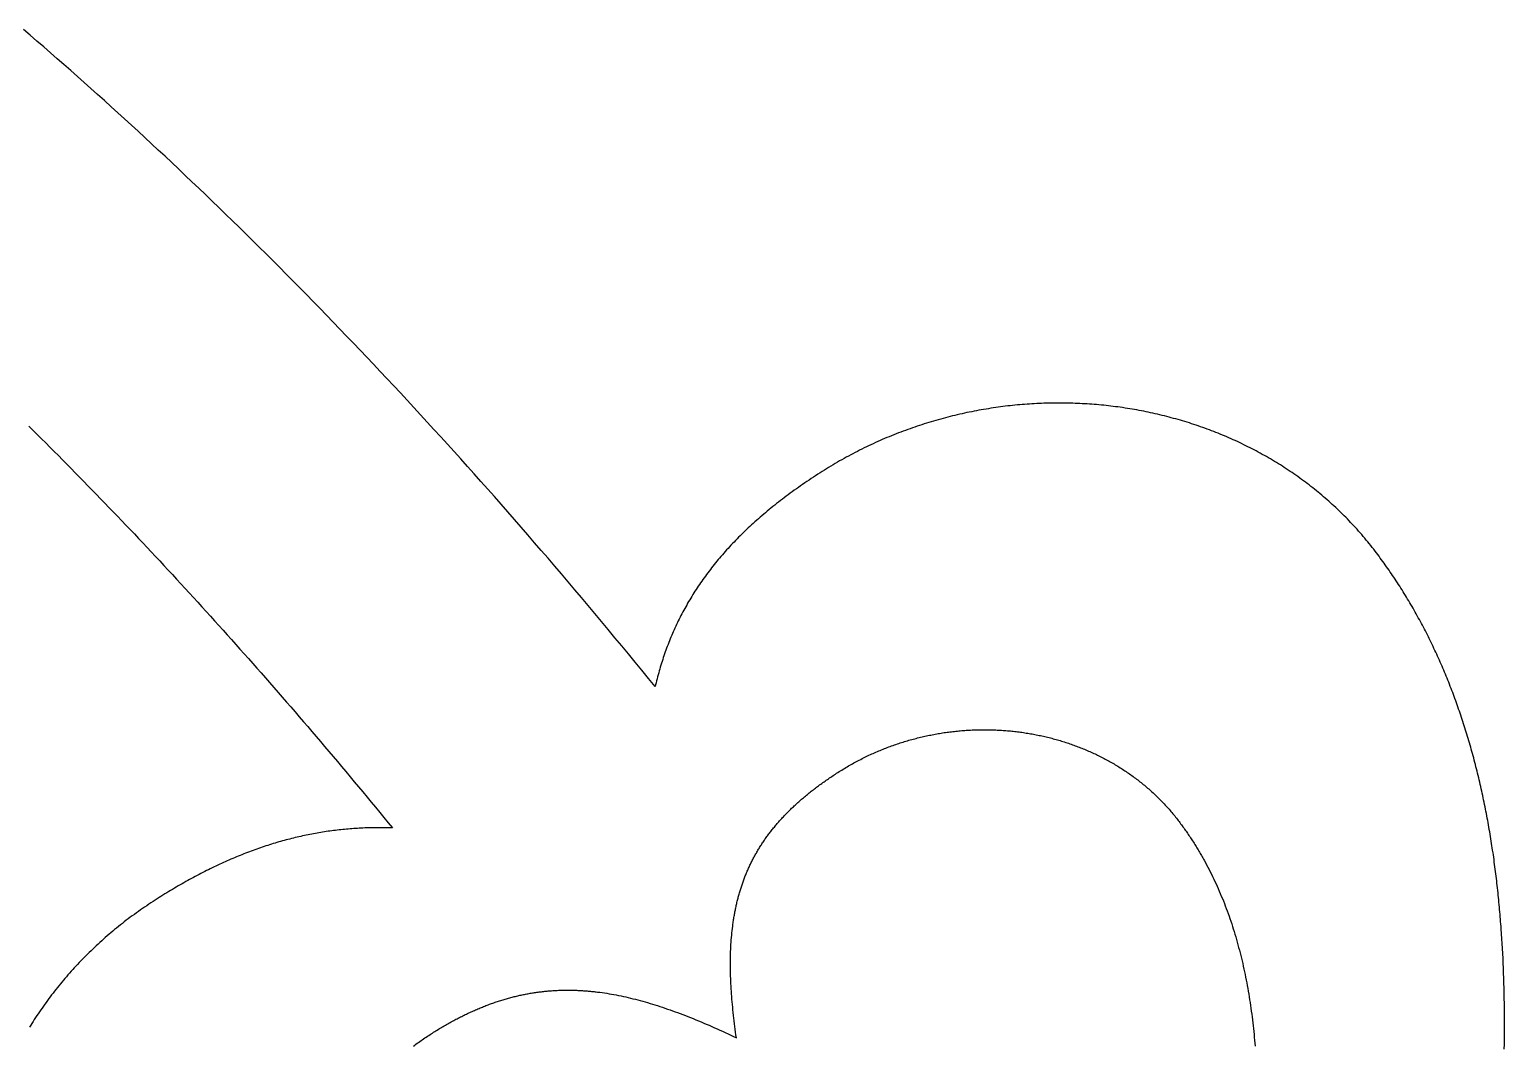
# Model space of a CAD drawing. Extents: x 1245 to 1830, y 1052 to 1456.
# Drawn here: x 1722.52 to 1753.31, y 1069.38 to 1090.6 of the extents above; entities that cross this region are included whole.
import ezdxf

# ---------------------------------------------------------------- set-up
doc = ezdxf.new("R2010")
doc.units = 0
doc.layers.add('color#3f3f3fff', color=1, linetype='CONTINUOUS')

msp = doc.modelspace()

# ---------------------------------------------------------------- linework, layer by layer
at = {"layer": 'color#3f3f3fff'}
for points in [[(1753.307, 1069.299), (1753.309, 1069.406), (1753.31, 1069.513), (1753.311, 1069.62), (1753.312, 1069.727), (1753.312, 1069.834), (1753.312, 1069.94), (1753.311, 1070.046), (1753.31, 1070.152), (1753.309, 1070.258), (1753.308, 1070.363), (1753.306, 1070.468), (1753.303, 1070.573), (1753.3, 1070.678), (1753.297, 1070.782), (1753.294, 1070.887), (1753.29, 1070.99), (1753.285, 1071.094), (1753.281, 1071.198), (1753.275, 1071.301), (1753.27, 1071.404), (1753.264, 1071.506), (1753.258, 1071.609), (1753.251, 1071.711), (1753.244, 1071.813), (1753.24, 1071.863), (1753.236, 1071.914), (1753.232, 1071.965), (1753.228, 1072.016), (1753.224, 1072.066), (1753.22, 1072.117), (1753.215, 1072.167), (1753.211, 1072.217), (1753.206, 1072.268), (1753.202, 1072.318), (1753.197, 1072.368), (1753.192, 1072.418), (1753.187, 1072.468), (1753.182, 1072.518), (1753.177, 1072.568), (1753.172, 1072.618), (1753.166, 1072.668), (1753.161, 1072.717), (1753.155, 1072.767), (1753.149, 1072.816), (1753.143, 1072.866), (1753.137, 1072.915), (1753.131, 1072.965), (1753.125, 1073.014), (1753.119, 1073.063), (1753.112, 1073.112), (1753.106, 1073.161), (1753.099, 1073.21), (1753.093, 1073.259), (1753.086, 1073.308), (1753.079, 1073.357), (1753.072, 1073.405), (1753.064, 1073.454), (1753.057, 1073.503), (1753.05, 1073.551), (1753.042, 1073.599), (1753.035, 1073.648), (1753.027, 1073.696), (1753.019, 1073.744), (1753.011, 1073.792), (1753.003, 1073.84), (1752.995, 1073.888), (1752.986, 1073.936), (1752.978, 1073.984), (1752.969, 1074.032), (1752.961, 1074.079), (1752.952, 1074.127), (1752.943, 1074.174), (1752.934, 1074.222), (1752.925, 1074.269), (1752.915, 1074.316), (1752.906, 1074.363), (1752.896, 1074.411), (1752.887, 1074.458), (1752.877, 1074.505), (1752.867, 1074.551), (1752.857, 1074.598), (1752.847, 1074.645), (1752.837, 1074.692), (1752.826, 1074.738), (1752.816, 1074.785), (1752.805, 1074.831), (1752.795, 1074.877), (1752.784, 1074.924), (1752.773, 1074.97), (1752.762, 1075.016), (1752.751, 1075.062), (1752.739, 1075.108), (1752.728, 1075.154), (1752.716, 1075.2), (1752.704, 1075.245), (1752.693, 1075.291), (1752.681, 1075.337), (1752.669, 1075.382), (1752.656, 1075.427), (1752.644, 1075.473), (1752.632, 1075.518), (1752.619, 1075.563), (1752.606, 1075.608), (1752.593, 1075.653), (1752.58, 1075.698), (1752.567, 1075.743), (1752.554, 1075.787), (1752.541, 1075.832), (1752.527, 1075.877), (1752.514, 1075.921), (1752.5, 1075.966), (1752.486, 1076.01), (1752.472, 1076.054), (1752.458, 1076.098), (1752.444, 1076.142), (1752.429, 1076.186), (1752.415, 1076.23), (1752.4, 1076.274), (1752.385, 1076.318), (1752.37, 1076.361), (1752.355, 1076.405), (1752.34, 1076.448), (1752.325, 1076.492), (1752.309, 1076.535), (1752.294, 1076.578), (1752.278, 1076.621), (1752.262, 1076.664), (1752.246, 1076.707), (1752.23, 1076.75), (1752.214, 1076.793), (1752.197, 1076.836), (1752.181, 1076.878), (1752.164, 1076.921), (1752.147, 1076.963), (1752.13, 1077.005), (1752.113, 1077.048), (1752.096, 1077.09), (1752.078, 1077.132), (1752.061, 1077.174), (1752.043, 1077.216), (1752.026, 1077.258), (1752.008, 1077.299), (1751.99, 1077.341), (1751.971, 1077.382), (1751.953, 1077.424), (1751.935, 1077.465), (1751.916, 1077.506), (1751.897, 1077.548), (1751.878, 1077.589), (1751.859, 1077.63), (1751.84, 1077.671), (1751.821, 1077.711), (1751.801, 1077.752), (1751.782, 1077.793), (1751.762, 1077.833), (1751.742, 1077.874), (1751.722, 1077.914), (1751.702, 1077.954), (1751.681, 1077.994), (1751.661, 1078.035), (1751.64, 1078.074), (1751.619, 1078.114), (1751.599, 1078.154), (1751.577, 1078.194), (1751.556, 1078.233), (1751.535, 1078.273), (1751.513, 1078.312), (1751.492, 1078.352), (1751.47, 1078.391), (1751.448, 1078.43), (1751.426, 1078.469), (1751.404, 1078.508), (1751.381, 1078.547), (1751.359, 1078.586), (1751.336, 1078.624), (1751.313, 1078.663), (1751.29, 1078.701), (1751.267, 1078.74), (1751.244, 1078.778), (1751.22, 1078.816), (1751.197, 1078.854), (1751.173, 1078.892), (1751.149, 1078.93), (1751.125, 1078.968), (1751.101, 1079.005), (1751.076, 1079.043), (1751.052, 1079.08), (1751.027, 1079.118), (1751.002, 1079.155), (1750.977, 1079.192), (1750.952, 1079.229), (1750.927, 1079.266), (1750.902, 1079.303), (1750.876, 1079.34), (1750.85, 1079.377), (1750.824, 1079.413), (1750.798, 1079.45), (1750.772, 1079.486), (1750.746, 1079.522), (1750.719, 1079.558), (1750.692, 1079.594), (1750.666, 1079.63), (1750.639, 1079.666), (1750.611, 1079.702), (1750.581, 1079.741), (1750.551, 1079.78), (1750.52, 1079.819), (1750.489, 1079.858), (1750.458, 1079.896), (1750.427, 1079.934), (1750.395, 1079.972), (1750.363, 1080.01), (1750.331, 1080.047), (1750.299, 1080.084), (1750.266, 1080.121), (1750.234, 1080.158), (1750.201, 1080.194), (1750.167, 1080.23), (1750.134, 1080.266), (1750.1, 1080.302), (1750.066, 1080.337), (1750.032, 1080.373), (1749.998, 1080.408), (1749.964, 1080.442), (1749.929, 1080.477), (1749.894, 1080.511), (1749.859, 1080.545), (1749.824, 1080.579), (1749.788, 1080.612), (1749.752, 1080.645), (1749.716, 1080.678), (1749.68, 1080.711), (1749.644, 1080.743), (1749.607, 1080.776), (1749.571, 1080.808), (1749.534, 1080.839), (1749.496, 1080.871), (1749.459, 1080.902), (1749.422, 1080.933), (1749.384, 1080.964), (1749.346, 1080.994), (1749.308, 1081.025), (1749.27, 1081.055), (1749.231, 1081.084), (1749.193, 1081.114), (1749.154, 1081.143), (1749.115, 1081.172), (1749.076, 1081.201), (1749.036, 1081.229), (1748.997, 1081.258), (1748.957, 1081.286), (1748.917, 1081.314), (1748.877, 1081.341), (1748.837, 1081.368), (1748.796, 1081.395), (1748.756, 1081.422), (1748.715, 1081.449), (1748.674, 1081.475), (1748.633, 1081.501), (1748.592, 1081.527), (1748.55, 1081.552), (1748.509, 1081.577), (1748.467, 1081.602), (1748.425, 1081.627), (1748.383, 1081.651), (1748.341, 1081.676), (1748.299, 1081.7), (1748.256, 1081.723), (1748.214, 1081.747), (1748.171, 1081.77), (1748.128, 1081.793), (1748.085, 1081.816), (1748.042, 1081.838), (1747.999, 1081.86), (1747.955, 1081.882), (1747.911, 1081.904), (1747.868, 1081.925), (1747.824, 1081.947), (1747.78, 1081.968), (1747.736, 1081.988), (1747.691, 1082.009), (1747.647, 1082.029), (1747.602, 1082.049), (1747.558, 1082.068), (1747.513, 1082.088), (1747.468, 1082.107), (1747.423, 1082.126), (1747.378, 1082.144), (1747.332, 1082.163), (1747.287, 1082.181), (1747.241, 1082.199), (1747.196, 1082.216), (1747.15, 1082.233), (1747.104, 1082.251), (1747.058, 1082.267), (1747.012, 1082.284), (1746.966, 1082.3), (1746.919, 1082.316), (1746.873, 1082.332), (1746.826, 1082.347), (1746.78, 1082.363), (1746.733, 1082.378), (1746.686, 1082.392), (1746.639, 1082.407), (1746.592, 1082.421), (1746.545, 1082.435), (1746.498, 1082.449), (1746.451, 1082.462), (1746.403, 1082.475), (1746.356, 1082.488), (1746.308, 1082.501), (1746.26, 1082.513), (1746.213, 1082.525), (1746.165, 1082.537), (1746.117, 1082.549), (1746.069, 1082.56), (1746.021, 1082.571), (1745.973, 1082.582), (1745.924, 1082.592), (1745.876, 1082.602), (1745.828, 1082.612), (1745.779, 1082.622), (1745.731, 1082.632), (1745.682, 1082.641), (1745.633, 1082.65), (1745.584, 1082.658), (1745.536, 1082.667), (1745.487, 1082.675), (1745.438, 1082.683), (1745.389, 1082.69), (1745.34, 1082.698), (1745.291, 1082.705), (1745.241, 1082.712), (1745.192, 1082.718), (1745.143, 1082.724), (1745.093, 1082.73), (1745.044, 1082.736), (1744.995, 1082.742), (1744.945, 1082.747), (1744.896, 1082.752), (1744.846, 1082.756), (1744.796, 1082.761), (1744.747, 1082.765), (1744.697, 1082.769), (1744.647, 1082.772), (1744.597, 1082.776), (1744.547, 1082.779), (1744.497, 1082.781), (1744.448, 1082.784), (1744.398, 1082.786), (1744.348, 1082.788), (1744.298, 1082.79), (1744.248, 1082.791), (1744.197, 1082.792), (1744.147, 1082.793), (1744.097, 1082.794), (1744.047, 1082.794), (1743.997, 1082.794), (1743.947, 1082.794), (1743.896, 1082.794), (1743.846, 1082.793), (1743.796, 1082.792), (1743.746, 1082.791), (1743.695, 1082.789), (1743.645, 1082.787), (1743.595, 1082.785), (1743.545, 1082.783), (1743.494, 1082.78), (1743.444, 1082.777), (1743.394, 1082.774), (1743.343, 1082.77), (1743.293, 1082.767), (1743.243, 1082.763), (1743.192, 1082.758), (1743.142, 1082.754), (1743.091, 1082.749), (1743.041, 1082.744), (1742.991, 1082.738), (1742.941, 1082.733), (1742.89, 1082.727), (1742.84, 1082.72), (1742.79, 1082.714), (1742.739, 1082.707), (1742.689, 1082.7), (1742.639, 1082.693), (1742.589, 1082.685), (1742.538, 1082.677), (1742.488, 1082.669), (1742.438, 1082.661), (1742.388, 1082.652), (1742.338, 1082.643), (1742.288, 1082.634), (1742.238, 1082.624), (1742.188, 1082.614), (1742.138, 1082.604), (1742.088, 1082.594), (1742.038, 1082.583), (1741.988, 1082.572), (1741.938, 1082.561), (1741.888, 1082.549), (1741.838, 1082.537), (1741.789, 1082.525), (1741.739, 1082.513), (1741.689, 1082.5), (1741.64, 1082.487), (1741.59, 1082.474), (1741.541, 1082.461), (1741.491, 1082.447), (1741.442, 1082.433), (1741.392, 1082.418), (1741.343, 1082.404), (1741.294, 1082.389), (1741.245, 1082.374), (1741.195, 1082.358), (1741.146, 1082.342), (1741.097, 1082.326), (1741.048, 1082.31), (1740.999, 1082.293), (1740.951, 1082.277), (1740.902, 1082.259), (1740.853, 1082.242), (1740.804, 1082.224), (1740.756, 1082.206), (1740.707, 1082.188), (1740.659, 1082.169), (1740.611, 1082.15), (1740.562, 1082.131), (1740.514, 1082.112), (1740.466, 1082.092), (1740.418, 1082.072), (1740.37, 1082.052), (1740.322, 1082.031), (1740.274, 1082.01), (1740.227, 1081.989), (1740.179, 1081.968), (1740.132, 1081.946), (1740.084, 1081.924), (1740.037, 1081.901), (1739.99, 1081.879), (1739.942, 1081.856), (1739.895, 1081.833), (1739.848, 1081.809), (1739.802, 1081.785), (1739.755, 1081.761), (1739.708, 1081.737), (1739.662, 1081.712), (1739.615, 1081.687), (1739.569, 1081.662), (1739.523, 1081.637), (1739.476, 1081.611), (1739.43, 1081.585), (1739.385, 1081.558), (1739.339, 1081.532), (1739.293, 1081.505), (1739.248, 1081.478), (1739.202, 1081.45), (1739.157, 1081.422), (1739.112, 1081.394), (1739.066, 1081.366), (1739.022, 1081.337), (1738.975, 1081.307), (1738.929, 1081.277), (1738.883, 1081.247), (1738.837, 1081.216), (1738.792, 1081.186), (1738.747, 1081.156), (1738.703, 1081.125), (1738.659, 1081.095), (1738.615, 1081.064), (1738.571, 1081.034), (1738.528, 1081.003), (1738.485, 1080.973), (1738.443, 1080.942), (1738.401, 1080.911), (1738.359, 1080.88), (1738.317, 1080.849), (1738.276, 1080.818), (1738.236, 1080.787), (1738.195, 1080.756), (1738.155, 1080.725), (1738.115, 1080.694), (1738.076, 1080.663), (1738.037, 1080.631), (1737.998, 1080.6), (1737.959, 1080.568), (1737.921, 1080.537), (1737.884, 1080.505), (1737.846, 1080.474), (1737.809, 1080.442), (1737.772, 1080.41), (1737.736, 1080.378), (1737.699, 1080.346), (1737.664, 1080.314), (1737.628, 1080.282), (1737.593, 1080.25), (1737.558, 1080.218), (1737.523, 1080.186), (1737.489, 1080.153), (1737.455, 1080.121), (1737.421, 1080.089), (1737.388, 1080.056), (1737.355, 1080.023), (1737.322, 1079.991), (1737.29, 1079.958), (1737.258, 1079.925), (1737.226, 1079.892), (1737.195, 1079.859), (1737.163, 1079.826), (1737.133, 1079.793), (1737.102, 1079.759), (1737.072, 1079.726), (1737.042, 1079.693), (1737.012, 1079.659), (1736.983, 1079.626), (1736.954, 1079.592), (1736.925, 1079.558), (1736.897, 1079.524), (1736.868, 1079.49), (1736.841, 1079.456), (1736.813, 1079.422), (1736.786, 1079.388), (1736.759, 1079.354), (1736.732, 1079.32), (1736.706, 1079.285), (1736.68, 1079.251), (1736.654, 1079.216), (1736.628, 1079.181), (1736.603, 1079.147), (1736.578, 1079.112), (1736.553, 1079.077), (1736.529, 1079.042), (1736.505, 1079.007), (1736.481, 1078.971), (1736.458, 1078.936), (1736.434, 1078.901), (1736.411, 1078.865), (1736.389, 1078.829), (1736.366, 1078.794), (1736.344, 1078.758), (1736.322, 1078.722), (1736.301, 1078.686), (1736.279, 1078.65), (1736.258, 1078.614), (1736.238, 1078.577), (1736.217, 1078.541), (1736.197, 1078.504), (1736.177, 1078.468), (1736.157, 1078.431), (1736.138, 1078.394), (1736.119, 1078.357), (1736.1, 1078.32), (1736.081, 1078.283), (1736.063, 1078.246), (1736.045, 1078.209), (1736.027, 1078.171), (1736.009, 1078.134), (1735.992, 1078.096), (1735.975, 1078.058), (1735.958, 1078.02), (1735.942, 1077.982), (1735.926, 1077.944), (1735.91, 1077.906), (1735.894, 1077.868), (1735.878, 1077.829), (1735.863, 1077.791), (1735.848, 1077.752), (1735.833, 1077.713), (1735.819, 1077.674), (1735.805, 1077.635), (1735.791, 1077.596), (1735.777, 1077.557), (1735.763, 1077.518), (1735.75, 1077.478), (1735.737, 1077.439), (1735.724, 1077.399), (1735.712, 1077.359), (1735.699, 1077.319), (1735.687, 1077.279), (1735.675, 1077.239), (1735.664, 1077.199), (1735.653, 1077.158), (1735.641, 1077.118), (1735.631, 1077.077), (1735.62, 1077.036), (1735.61, 1076.995), (1735.599, 1076.954), (1735.589, 1076.913), (1735.58, 1076.872), (1735.44, 1077.043), (1735.3, 1077.215), (1735.161, 1077.385), (1735.021, 1077.556), (1734.881, 1077.725), (1734.741, 1077.894), (1734.602, 1078.063), (1734.462, 1078.231), (1734.322, 1078.398), (1734.182, 1078.565), (1734.042, 1078.731), (1733.902, 1078.896), (1733.763, 1079.061), (1733.623, 1079.226), (1733.483, 1079.39), (1733.343, 1079.553), (1733.203, 1079.716), (1733.063, 1079.878), (1732.923, 1080.04), (1732.783, 1080.201), (1732.643, 1080.361), (1732.503, 1080.521), (1732.363, 1080.681), (1732.223, 1080.84), (1732.083, 1080.998), (1731.943, 1081.156), (1731.803, 1081.313), (1731.663, 1081.469), (1731.523, 1081.626), (1731.383, 1081.781), (1731.243, 1081.936), (1731.102, 1082.09), (1730.962, 1082.244), (1730.822, 1082.397), (1730.682, 1082.55), (1730.542, 1082.702), (1730.402, 1082.854), (1730.261, 1083.005), (1730.121, 1083.155), (1729.981, 1083.305), (1729.841, 1083.455), (1729.701, 1083.604), (1729.56, 1083.752), (1729.42, 1083.9), (1729.28, 1084.047), (1729.139, 1084.193), (1728.999, 1084.34), (1728.859, 1084.485), (1728.719, 1084.63), (1728.578, 1084.775), (1728.438, 1084.918), (1728.297, 1085.062), (1728.157, 1085.205), (1728.017, 1085.347), (1727.876, 1085.489), (1727.736, 1085.63), (1727.595, 1085.77), (1727.455, 1085.91), (1727.315, 1086.05), (1727.174, 1086.189), (1727.034, 1086.327), (1726.893, 1086.465), (1726.753, 1086.603), (1726.612, 1086.74), (1726.472, 1086.876), (1726.331, 1087.012), (1726.191, 1087.147), (1726.05, 1087.281), (1725.909, 1087.416), (1725.769, 1087.549), (1725.628, 1087.682), (1725.488, 1087.815), (1725.347, 1087.947), (1725.206, 1088.078), (1725.066, 1088.209), (1724.925, 1088.339), (1724.784, 1088.469), (1724.644, 1088.599), (1724.503, 1088.727), (1724.362, 1088.856), (1724.222, 1088.983), (1724.081, 1089.111), (1723.94, 1089.237), (1723.8, 1089.363), (1723.659, 1089.489), (1723.518, 1089.614), (1723.377, 1089.738), (1723.236, 1089.862), (1723.096, 1089.986), (1722.955, 1090.109), (1722.814, 1090.231), (1722.673, 1090.353), (1722.532, 1090.474), (1722.392, 1090.595)], [(1722.504, 1082.311), (1722.592, 1082.224), (1722.68, 1082.136), (1722.768, 1082.049), (1722.856, 1081.961), (1722.944, 1081.873), (1723.032, 1081.784), (1723.12, 1081.696), (1723.208, 1081.607), (1723.296, 1081.518), (1723.384, 1081.429), (1723.472, 1081.339), (1723.56, 1081.249), (1723.649, 1081.159), (1723.737, 1081.069), (1723.825, 1080.978), (1723.913, 1080.888), (1724.001, 1080.797), (1724.089, 1080.705), (1724.177, 1080.614), (1724.265, 1080.522), (1724.353, 1080.43), (1724.442, 1080.338), (1724.53, 1080.245), (1724.618, 1080.153), (1724.706, 1080.06), (1724.794, 1079.967), (1724.882, 1079.873), (1724.971, 1079.779), (1725.059, 1079.685), (1725.147, 1079.591), (1725.235, 1079.497), (1725.323, 1079.402), (1725.412, 1079.307), (1725.5, 1079.212), (1725.588, 1079.117), (1725.676, 1079.021), (1725.764, 1078.925), (1725.853, 1078.829), (1725.941, 1078.733), (1726.029, 1078.636), (1726.117, 1078.539), (1726.206, 1078.442), (1726.294, 1078.345), (1726.382, 1078.247), (1726.471, 1078.149), (1726.559, 1078.051), (1726.647, 1077.953), (1726.735, 1077.854), (1726.824, 1077.755), (1726.912, 1077.656), (1727, 1077.557), (1727.089, 1077.457), (1727.177, 1077.357), (1727.265, 1077.257), (1727.354, 1077.157), (1727.442, 1077.056), (1727.53, 1076.956), (1727.619, 1076.855), (1727.707, 1076.753), (1727.795, 1076.652), (1727.884, 1076.55), (1727.972, 1076.448), (1728.061, 1076.345), (1728.149, 1076.243), (1728.237, 1076.14), (1728.326, 1076.037), (1728.414, 1075.934), (1728.503, 1075.83), (1728.591, 1075.726), (1728.679, 1075.622), (1728.768, 1075.518), (1728.856, 1075.413), (1728.945, 1075.308), (1729.033, 1075.203), (1729.122, 1075.098), (1729.21, 1074.992), (1729.299, 1074.886), (1729.387, 1074.78), (1729.476, 1074.674), (1729.564, 1074.567), (1729.653, 1074.461), (1729.741, 1074.353), (1729.83, 1074.246), (1729.918, 1074.139), (1730.007, 1074.031), (1730.095, 1073.923), (1730.056, 1073.924), (1730.018, 1073.925), (1729.979, 1073.926), (1729.94, 1073.926), (1729.902, 1073.927), (1729.863, 1073.927), (1729.825, 1073.927), (1729.786, 1073.927), (1729.748, 1073.927), (1729.709, 1073.926), (1729.671, 1073.926), (1729.632, 1073.925), (1729.594, 1073.924), (1729.555, 1073.922), (1729.517, 1073.921), (1729.479, 1073.919), (1729.44, 1073.917), (1729.402, 1073.915), (1729.364, 1073.913), (1729.325, 1073.911), (1729.287, 1073.908), (1729.249, 1073.905), (1729.211, 1073.902), (1729.172, 1073.899), (1729.134, 1073.896), (1729.096, 1073.892), (1729.058, 1073.888), (1729.019, 1073.884), (1728.981, 1073.88), (1728.943, 1073.876), (1728.905, 1073.871), (1728.867, 1073.866), (1728.828, 1073.861), (1728.79, 1073.856), (1728.752, 1073.851), (1728.714, 1073.845), (1728.676, 1073.839), (1728.637, 1073.833), (1728.599, 1073.827), (1728.561, 1073.821), (1728.523, 1073.814), (1728.485, 1073.807), (1728.447, 1073.8), (1728.409, 1073.793), (1728.37, 1073.786), (1728.332, 1073.778), (1728.294, 1073.77), (1728.256, 1073.762), (1728.218, 1073.754), (1728.18, 1073.745), (1728.141, 1073.737), (1728.103, 1073.728), (1728.065, 1073.719), (1728.027, 1073.71), (1727.989, 1073.7), (1727.951, 1073.69), (1727.912, 1073.68), (1727.874, 1073.67), (1727.836, 1073.66), (1727.798, 1073.649), (1727.759, 1073.639), (1727.721, 1073.628), (1727.683, 1073.616), (1727.645, 1073.605), (1727.606, 1073.593), (1727.568, 1073.582), (1727.53, 1073.57), (1727.491, 1073.557), (1727.453, 1073.545), (1727.415, 1073.532), (1727.376, 1073.519), (1727.338, 1073.506), (1727.299, 1073.493), (1727.261, 1073.479), (1727.223, 1073.465), (1727.184, 1073.451), (1727.146, 1073.437), (1727.107, 1073.423), (1727.069, 1073.408), (1727.03, 1073.393), (1726.991, 1073.378), (1726.953, 1073.363), (1726.914, 1073.347), (1726.876, 1073.332), (1726.837, 1073.316), (1726.798, 1073.3), (1726.759, 1073.283), (1726.721, 1073.267), (1726.682, 1073.25), (1726.643, 1073.233), (1726.604, 1073.215), (1726.565, 1073.198), (1726.526, 1073.18), (1726.488, 1073.162), (1726.449, 1073.144), (1726.41, 1073.126), (1726.371, 1073.107), (1726.332, 1073.088), (1726.292, 1073.069), (1726.253, 1073.05), (1726.214, 1073.03), (1726.175, 1073.01), (1726.136, 1072.99), (1726.096, 1072.97), (1726.057, 1072.95), (1726.018, 1072.929), (1725.978, 1072.908), (1725.939, 1072.887), (1725.9, 1072.866), (1725.86, 1072.844), (1725.821, 1072.822), (1725.781, 1072.8), (1725.741, 1072.778), (1725.702, 1072.755), (1725.662, 1072.733), (1725.622, 1072.71), (1725.582, 1072.686), (1725.543, 1072.663), (1725.503, 1072.639), (1725.463, 1072.615), (1725.423, 1072.591), (1725.383, 1072.567), (1725.343, 1072.542), (1725.303, 1072.517), (1725.262, 1072.492), (1725.222, 1072.467), (1725.182, 1072.441), (1725.142, 1072.415), (1725.097, 1072.386), (1725.052, 1072.357), (1725.008, 1072.328), (1724.964, 1072.298), (1724.92, 1072.269), (1724.877, 1072.239), (1724.834, 1072.208), (1724.791, 1072.178), (1724.748, 1072.147), (1724.706, 1072.117), (1724.663, 1072.086), (1724.621, 1072.055), (1724.58, 1072.023), (1724.538, 1071.992), (1724.497, 1071.96), (1724.456, 1071.928), (1724.416, 1071.896), (1724.375, 1071.864), (1724.335, 1071.831), (1724.295, 1071.799), (1724.256, 1071.766), (1724.217, 1071.733), (1724.178, 1071.7), (1724.139, 1071.666), (1724.1, 1071.633), (1724.062, 1071.599), (1724.024, 1071.565), (1723.986, 1071.531), (1723.949, 1071.497), (1723.912, 1071.462), (1723.875, 1071.428), (1723.838, 1071.393), (1723.802, 1071.358), (1723.766, 1071.323), (1723.73, 1071.288), (1723.694, 1071.252), (1723.659, 1071.217), (1723.624, 1071.181), (1723.589, 1071.145), (1723.554, 1071.109), (1723.52, 1071.073), (1723.486, 1071.037), (1723.452, 1071), (1723.419, 1070.963), (1723.386, 1070.927), (1723.353, 1070.89), (1723.32, 1070.853), (1723.288, 1070.815), (1723.256, 1070.778), (1723.224, 1070.74), (1723.192, 1070.703), (1723.161, 1070.665), (1723.13, 1070.627), (1723.099, 1070.589), (1723.069, 1070.551), (1723.038, 1070.512), (1723.009, 1070.474), (1722.979, 1070.435), (1722.95, 1070.396), (1722.92, 1070.357), (1722.892, 1070.318), (1722.863, 1070.279), (1722.835, 1070.24), (1722.807, 1070.2), (1722.779, 1070.161), (1722.751, 1070.121), (1722.724, 1070.081), (1722.697, 1070.042), (1722.671, 1070.002), (1722.644, 1069.961), (1722.618, 1069.921), (1722.592, 1069.881), (1722.567, 1069.84), (1722.542, 1069.8), (1722.517, 1069.759)], [(1730.535, 1069.367), (1730.561, 1069.386), (1730.586, 1069.405), (1730.612, 1069.424), (1730.638, 1069.443), (1730.664, 1069.462), (1730.691, 1069.48), (1730.717, 1069.499), (1730.744, 1069.517), (1730.771, 1069.535), (1730.798, 1069.554), (1730.825, 1069.572), (1730.852, 1069.59), (1730.88, 1069.607), (1730.905, 1069.623), (1730.929, 1069.639), (1730.954, 1069.655), (1730.979, 1069.67), (1731.004, 1069.686), (1731.029, 1069.701), (1731.053, 1069.716), (1731.078, 1069.731), (1731.103, 1069.746), (1731.128, 1069.76), (1731.152, 1069.775), (1731.177, 1069.789), (1731.201, 1069.803), (1731.226, 1069.817), (1731.25, 1069.831), (1731.275, 1069.845), (1731.299, 1069.859), (1731.324, 1069.872), (1731.348, 1069.885), (1731.373, 1069.899), (1731.397, 1069.912), (1731.421, 1069.925), (1731.446, 1069.937), (1731.47, 1069.95), (1731.494, 1069.962), (1731.518, 1069.975), (1731.543, 1069.987), (1731.567, 1069.999), (1731.591, 1070.011), (1731.615, 1070.023), (1731.639, 1070.034), (1731.663, 1070.046), (1731.687, 1070.057), (1731.712, 1070.068), (1731.736, 1070.079), (1731.76, 1070.09), (1731.784, 1070.101), (1731.808, 1070.112), (1731.832, 1070.122), (1731.856, 1070.133), (1731.88, 1070.143), (1731.904, 1070.153), (1731.927, 1070.163), (1731.951, 1070.173), (1731.975, 1070.182), (1731.999, 1070.192), (1732.023, 1070.201), (1732.047, 1070.211), (1732.071, 1070.22), (1732.094, 1070.229), (1732.118, 1070.238), (1732.142, 1070.246), (1732.166, 1070.255), (1732.19, 1070.263), (1732.213, 1070.272), (1732.237, 1070.28), (1732.261, 1070.288), (1732.285, 1070.296), (1732.308, 1070.304), (1732.332, 1070.311), (1732.356, 1070.319), (1732.379, 1070.326), (1732.403, 1070.333), (1732.427, 1070.34), (1732.45, 1070.347), (1732.474, 1070.354), (1732.498, 1070.361), (1732.521, 1070.368), (1732.545, 1070.374), (1732.569, 1070.38), (1732.592, 1070.387), (1732.616, 1070.393), (1732.639, 1070.399), (1732.663, 1070.404), (1732.687, 1070.41), (1732.71, 1070.416), (1732.734, 1070.421), (1732.757, 1070.426), (1732.781, 1070.431), (1732.805, 1070.436), (1732.828, 1070.441), (1732.852, 1070.446), (1732.875, 1070.451), (1732.899, 1070.455), (1732.922, 1070.46), (1732.946, 1070.464), (1732.97, 1070.468), (1732.993, 1070.472), (1733.017, 1070.476), (1733.04, 1070.48), (1733.064, 1070.483), (1733.088, 1070.487), (1733.111, 1070.49), (1733.135, 1070.493), (1733.158, 1070.496), (1733.182, 1070.499), (1733.206, 1070.502), (1733.229, 1070.505), (1733.253, 1070.508), (1733.276, 1070.51), (1733.3, 1070.513), (1733.324, 1070.515), (1733.347, 1070.517), (1733.371, 1070.519), (1733.395, 1070.521), (1733.418, 1070.523), (1733.442, 1070.524), (1733.466, 1070.526), (1733.489, 1070.527), (1733.513, 1070.528), (1733.537, 1070.53), (1733.56, 1070.531), (1733.584, 1070.531), (1733.608, 1070.532), (1733.632, 1070.533), (1733.655, 1070.533), (1733.679, 1070.534), (1733.703, 1070.534), (1733.727, 1070.534), (1733.751, 1070.534), (1733.774, 1070.534), (1733.798, 1070.534), (1733.822, 1070.534), (1733.846, 1070.534), (1733.87, 1070.533), (1733.894, 1070.532), (1733.918, 1070.532), (1733.942, 1070.531), (1733.966, 1070.53), (1733.99, 1070.529), (1734.014, 1070.527), (1734.038, 1070.526), (1734.062, 1070.525), (1734.086, 1070.523), (1734.11, 1070.521), (1734.134, 1070.52), (1734.158, 1070.518), (1734.182, 1070.516), (1734.206, 1070.513), (1734.23, 1070.511), (1734.254, 1070.509), (1734.279, 1070.506), (1734.303, 1070.504), (1734.327, 1070.501), (1734.351, 1070.498), (1734.376, 1070.495), (1734.4, 1070.492), (1734.424, 1070.489), (1734.473, 1070.482), (1734.522, 1070.475), (1734.571, 1070.468), (1734.62, 1070.46), (1734.669, 1070.451), (1734.718, 1070.442), (1734.768, 1070.433), (1734.817, 1070.423), (1734.867, 1070.413), (1734.917, 1070.403), (1734.967, 1070.391), (1735.017, 1070.38), (1735.067, 1070.368), (1735.117, 1070.356), (1735.167, 1070.343), (1735.218, 1070.33), (1735.269, 1070.316), (1735.32, 1070.302), (1735.371, 1070.288), (1735.422, 1070.273), (1735.473, 1070.258), (1735.525, 1070.242), (1735.576, 1070.226), (1735.628, 1070.21), (1735.68, 1070.193), (1735.732, 1070.176), (1735.784, 1070.158), (1735.837, 1070.14), (1735.89, 1070.122), (1735.943, 1070.103), (1735.996, 1070.084), (1736.049, 1070.064), (1736.102, 1070.044), (1736.156, 1070.024), (1736.21, 1070.003), (1736.264, 1069.982), (1736.318, 1069.96), (1736.373, 1069.939), (1736.427, 1069.916), (1736.482, 1069.894), (1736.537, 1069.871), (1736.593, 1069.847), (1736.648, 1069.824), (1736.704, 1069.8), (1736.76, 1069.775), (1736.816, 1069.75), (1736.873, 1069.725), (1736.929, 1069.7), (1736.986, 1069.674), (1737.044, 1069.648), (1737.101, 1069.621), (1737.159, 1069.594), (1737.217, 1069.567), (1737.275, 1069.539), (1737.275, 1069.539), (1737.267, 1069.599), (1737.259, 1069.658), (1737.251, 1069.717), (1737.243, 1069.776), (1737.236, 1069.834), (1737.229, 1069.892), (1737.222, 1069.95), (1737.216, 1070.007), (1737.21, 1070.064), (1737.204, 1070.121), (1737.198, 1070.177), (1737.193, 1070.233), (1737.188, 1070.289), (1737.183, 1070.344), (1737.179, 1070.399), (1737.175, 1070.454), (1737.171, 1070.509), (1737.168, 1070.563), (1737.164, 1070.617), (1737.162, 1070.67), (1737.159, 1070.723), (1737.157, 1070.776), (1737.155, 1070.829), (1737.154, 1070.881), (1737.152, 1070.933), (1737.152, 1070.985), (1737.151, 1071.037), (1737.151, 1071.088), (1737.151, 1071.139), (1737.152, 1071.189), (1737.153, 1071.24), (1737.154, 1071.29), (1737.156, 1071.339), (1737.158, 1071.389), (1737.16, 1071.438), (1737.163, 1071.487), (1737.166, 1071.536), (1737.169, 1071.584), (1737.173, 1071.632), (1737.177, 1071.68), (1737.182, 1071.728), (1737.187, 1071.775), (1737.192, 1071.822), (1737.198, 1071.869), (1737.204, 1071.915), (1737.207, 1071.938), (1737.211, 1071.962), (1737.214, 1071.985), (1737.218, 1072.008), (1737.221, 1072.031), (1737.225, 1072.053), (1737.229, 1072.076), (1737.233, 1072.099), (1737.237, 1072.122), (1737.241, 1072.144), (1737.245, 1072.167), (1737.249, 1072.189), (1737.254, 1072.212), (1737.258, 1072.234), (1737.263, 1072.256), (1737.268, 1072.279), (1737.273, 1072.301), (1737.278, 1072.323), (1737.283, 1072.345), (1737.288, 1072.367), (1737.293, 1072.389), (1737.299, 1072.411), (1737.304, 1072.433), (1737.31, 1072.455), (1737.316, 1072.476), (1737.321, 1072.498), (1737.327, 1072.52), (1737.333, 1072.541), (1737.34, 1072.563), (1737.346, 1072.584), (1737.352, 1072.605), (1737.359, 1072.627), (1737.365, 1072.648), (1737.372, 1072.669), (1737.379, 1072.69), (1737.386, 1072.712), (1737.393, 1072.733), (1737.4, 1072.754), (1737.407, 1072.775), (1737.415, 1072.795), (1737.422, 1072.816), (1737.43, 1072.837), (1737.438, 1072.858), (1737.445, 1072.879), (1737.453, 1072.899), (1737.462, 1072.92), (1737.47, 1072.94), (1737.478, 1072.961), (1737.487, 1072.981), (1737.495, 1073.001), (1737.504, 1073.022), (1737.513, 1073.042), (1737.522, 1073.062), (1737.531, 1073.082), (1737.54, 1073.103), (1737.549, 1073.123), (1737.558, 1073.143), (1737.568, 1073.163), (1737.578, 1073.182), (1737.587, 1073.202), (1737.597, 1073.222), (1737.607, 1073.242), (1737.617, 1073.262), (1737.628, 1073.281), (1737.638, 1073.301), (1737.649, 1073.32), (1737.659, 1073.34), (1737.67, 1073.359), (1737.681, 1073.379), (1737.692, 1073.398), (1737.703, 1073.418), (1737.714, 1073.437), (1737.726, 1073.456), (1737.737, 1073.475), (1737.749, 1073.495), (1737.761, 1073.514), (1737.773, 1073.533), (1737.785, 1073.552), (1737.797, 1073.571), (1737.809, 1073.59), (1737.821, 1073.609), (1737.834, 1073.627), (1737.847, 1073.646), (1737.86, 1073.665), (1737.872, 1073.684), (1737.886, 1073.702), (1737.899, 1073.721), (1737.912, 1073.74), (1737.926, 1073.758), (1737.939, 1073.777), (1737.953, 1073.795), (1737.967, 1073.813), (1737.981, 1073.832), (1737.995, 1073.85), (1738.009, 1073.868), (1738.024, 1073.887), (1738.038, 1073.905), (1738.053, 1073.923), (1738.068, 1073.941), (1738.083, 1073.959), (1738.098, 1073.977), (1738.113, 1073.995), (1738.128, 1074.013), (1738.144, 1074.031), (1738.16, 1074.049), (1738.175, 1074.067), (1738.191, 1074.085), (1738.207, 1074.103), (1738.224, 1074.12), (1738.24, 1074.138), (1738.256, 1074.156), (1738.273, 1074.174), (1738.29, 1074.191), (1738.307, 1074.209), (1738.324, 1074.226), (1738.341, 1074.244), (1738.358, 1074.261), (1738.376, 1074.279), (1738.393, 1074.296), (1738.411, 1074.313), (1738.429, 1074.331), (1738.447, 1074.348), (1738.466, 1074.365), (1738.484, 1074.383), (1738.502, 1074.4), (1738.521, 1074.417), (1738.54, 1074.434), (1738.559, 1074.451), (1738.578, 1074.468), (1738.597, 1074.485), (1738.617, 1074.502), (1738.636, 1074.519), (1738.656, 1074.536), (1738.676, 1074.553), (1738.696, 1074.57), (1738.716, 1074.587), (1738.736, 1074.604), (1738.757, 1074.62), (1738.777, 1074.637), (1738.798, 1074.654), (1738.819, 1074.671), (1738.84, 1074.687), (1738.861, 1074.704), (1738.883, 1074.72), (1738.904, 1074.737), (1738.926, 1074.754), (1738.948, 1074.77), (1738.97, 1074.787), (1738.992, 1074.803), (1739.014, 1074.819), (1739.037, 1074.836), (1739.059, 1074.852), (1739.082, 1074.869), (1739.105, 1074.885), (1739.128, 1074.901), (1739.151, 1074.918), (1739.175, 1074.934), (1739.198, 1074.95), (1739.222, 1074.966), (1739.246, 1074.982), (1739.27, 1074.999), (1739.294, 1075.015), (1739.318, 1075.031), (1739.343, 1075.047), (1739.368, 1075.063), (1739.393, 1075.079), (1739.42, 1075.097), (1739.448, 1075.114), (1739.475, 1075.131), (1739.503, 1075.148), (1739.531, 1075.165), (1739.559, 1075.182), (1739.587, 1075.199), (1739.615, 1075.215), (1739.643, 1075.231), (1739.672, 1075.247), (1739.7, 1075.263), (1739.728, 1075.279), (1739.757, 1075.294), (1739.785, 1075.309), (1739.814, 1075.324), (1739.842, 1075.339), (1739.871, 1075.354), (1739.9, 1075.369), (1739.928, 1075.383), (1739.957, 1075.397), (1739.986, 1075.411), (1740.015, 1075.425), (1740.044, 1075.439), (1740.073, 1075.452), (1740.102, 1075.466), (1740.132, 1075.479), (1740.161, 1075.492), (1740.19, 1075.505), (1740.22, 1075.517), (1740.249, 1075.53), (1740.278, 1075.542), (1740.308, 1075.554), (1740.338, 1075.566), (1740.367, 1075.578), (1740.397, 1075.589), (1740.426, 1075.601), (1740.456, 1075.612), (1740.486, 1075.623), (1740.516, 1075.634), (1740.546, 1075.645), (1740.576, 1075.655), (1740.606, 1075.666), (1740.636, 1075.676), (1740.666, 1075.686), (1740.696, 1075.696), (1740.726, 1075.705), (1740.756, 1075.715), (1740.786, 1075.724), (1740.816, 1075.733), (1740.847, 1075.742), (1740.877, 1075.751), (1740.907, 1075.76), (1740.937, 1075.768), (1740.968, 1075.776), (1740.998, 1075.785), (1741.029, 1075.792), (1741.059, 1075.8), (1741.09, 1075.808), (1741.12, 1075.815), (1741.151, 1075.822), (1741.181, 1075.83), (1741.212, 1075.836), (1741.242, 1075.843), (1741.273, 1075.85), (1741.304, 1075.856), (1741.334, 1075.862), (1741.365, 1075.868), (1741.396, 1075.874), (1741.426, 1075.88), (1741.457, 1075.885), (1741.488, 1075.891), (1741.519, 1075.896), (1741.549, 1075.901), (1741.58, 1075.906), (1741.611, 1075.911), (1741.642, 1075.915), (1741.673, 1075.919), (1741.703, 1075.924), (1741.734, 1075.928), (1741.765, 1075.931), (1741.796, 1075.935), (1741.827, 1075.938), (1741.858, 1075.942), (1741.889, 1075.945), (1741.919, 1075.948), (1741.95, 1075.951), (1741.981, 1075.953), (1742.012, 1075.956), (1742.043, 1075.958), (1742.074, 1075.96), (1742.105, 1075.962), (1742.136, 1075.964), (1742.166, 1075.966), (1742.197, 1075.967), (1742.228, 1075.968), (1742.259, 1075.97), (1742.29, 1075.971), (1742.321, 1075.971), (1742.352, 1075.972), (1742.382, 1075.972), (1742.413, 1075.973), (1742.444, 1075.973), (1742.475, 1075.973), (1742.505, 1075.973), (1742.536, 1075.972), (1742.567, 1075.972), (1742.598, 1075.971), (1742.628, 1075.97), (1742.659, 1075.969), (1742.69, 1075.968), (1742.72, 1075.966), (1742.751, 1075.965), (1742.782, 1075.963), (1742.812, 1075.961), (1742.843, 1075.959), (1742.873, 1075.957), (1742.904, 1075.955), (1742.934, 1075.952), (1742.965, 1075.95), (1742.995, 1075.947), (1743.025, 1075.944), (1743.056, 1075.94), (1743.086, 1075.937), (1743.116, 1075.934), (1743.147, 1075.93), (1743.177, 1075.926), (1743.207, 1075.922), (1743.237, 1075.918), (1743.267, 1075.914), (1743.298, 1075.909), (1743.328, 1075.904), (1743.358, 1075.9), (1743.388, 1075.895), (1743.418, 1075.889), (1743.448, 1075.884), (1743.477, 1075.879), (1743.507, 1075.873), (1743.537, 1075.867), (1743.567, 1075.861), (1743.596, 1075.855), (1743.626, 1075.849), (1743.656, 1075.842), (1743.685, 1075.836), (1743.715, 1075.829), (1743.744, 1075.822), (1743.774, 1075.815), (1743.803, 1075.808), (1743.832, 1075.8), (1743.861, 1075.793), (1743.891, 1075.785), (1743.92, 1075.777), (1743.949, 1075.769), (1743.978, 1075.761), (1744.007, 1075.752), (1744.036, 1075.744), (1744.065, 1075.735), (1744.093, 1075.726), (1744.122, 1075.717), (1744.151, 1075.708), (1744.179, 1075.699), (1744.208, 1075.689), (1744.236, 1075.679), (1744.265, 1075.67), (1744.293, 1075.66), (1744.321, 1075.65), (1744.35, 1075.639), (1744.378, 1075.629), (1744.406, 1075.618), (1744.434, 1075.607), (1744.462, 1075.596), (1744.49, 1075.585), (1744.517, 1075.574), (1744.545, 1075.563), (1744.573, 1075.551), (1744.6, 1075.539), (1744.628, 1075.527), (1744.655, 1075.515), (1744.682, 1075.503), (1744.71, 1075.491), (1744.737, 1075.478), (1744.764, 1075.466), (1744.791, 1075.453), (1744.818, 1075.44), (1744.845, 1075.427), (1744.871, 1075.413), (1744.898, 1075.4), (1744.925, 1075.386), (1744.951, 1075.373), (1744.978, 1075.359), (1745.004, 1075.345), (1745.03, 1075.33), (1745.056, 1075.316), (1745.082, 1075.301), (1745.108, 1075.287), (1745.134, 1075.272), (1745.16, 1075.257), (1745.186, 1075.242), (1745.211, 1075.226), (1745.237, 1075.211), (1745.262, 1075.195), (1745.287, 1075.179), (1745.313, 1075.163), (1745.338, 1075.147), (1745.363, 1075.131), (1745.387, 1075.115), (1745.412, 1075.098), (1745.437, 1075.081), (1745.461, 1075.065), (1745.486, 1075.048), (1745.51, 1075.03), (1745.535, 1075.013), (1745.559, 1074.996), (1745.583, 1074.978), (1745.607, 1074.96), (1745.63, 1074.942), (1745.654, 1074.924), (1745.678, 1074.906), (1745.701, 1074.887), (1745.725, 1074.869), (1745.748, 1074.85), (1745.771, 1074.831), (1745.794, 1074.812), (1745.817, 1074.793), (1745.84, 1074.774), (1745.862, 1074.754), (1745.885, 1074.735), (1745.907, 1074.715), (1745.93, 1074.695), (1745.952, 1074.675), (1745.974, 1074.655), (1745.996, 1074.634), (1746.017, 1074.614), (1746.039, 1074.593), (1746.061, 1074.572), (1746.082, 1074.551), (1746.103, 1074.53), (1746.125, 1074.509), (1746.146, 1074.487), (1746.166, 1074.466), (1746.187, 1074.444), (1746.208, 1074.422), (1746.228, 1074.4), (1746.249, 1074.378), (1746.269, 1074.356), (1746.289, 1074.333), (1746.309, 1074.311), (1746.329, 1074.288), (1746.348, 1074.265), (1746.368, 1074.242), (1746.387, 1074.219), (1746.407, 1074.195), (1746.426, 1074.172), (1746.445, 1074.148), (1746.463, 1074.124), (1746.482, 1074.1), (1746.501, 1074.076), (1746.517, 1074.054), (1746.534, 1074.032), (1746.55, 1074.01), (1746.567, 1073.988), (1746.583, 1073.966), (1746.599, 1073.944), (1746.615, 1073.921), (1746.631, 1073.899), (1746.647, 1073.877), (1746.663, 1073.854), (1746.679, 1073.831), (1746.694, 1073.809), (1746.71, 1073.786), (1746.725, 1073.763), (1746.74, 1073.741), (1746.756, 1073.718), (1746.771, 1073.695), (1746.786, 1073.672), (1746.801, 1073.649), (1746.816, 1073.626), (1746.83, 1073.603), (1746.845, 1073.579), (1746.86, 1073.556), (1746.874, 1073.533), (1746.888, 1073.509), (1746.903, 1073.486), (1746.917, 1073.462), (1746.931, 1073.439), (1746.945, 1073.415), (1746.959, 1073.391), (1746.973, 1073.368), (1746.987, 1073.344), (1747, 1073.32), (1747.014, 1073.296), (1747.027, 1073.272), (1747.041, 1073.248), (1747.067, 1073.2), (1747.093, 1073.151), (1747.119, 1073.102), (1747.144, 1073.053), (1747.169, 1073.004), (1747.194, 1072.955), (1747.218, 1072.905), (1747.242, 1072.855), (1747.266, 1072.805), (1747.289, 1072.755), (1747.312, 1072.704), (1747.335, 1072.654), (1747.357, 1072.603), (1747.379, 1072.551), (1747.4, 1072.5), (1747.422, 1072.448), (1747.443, 1072.396), (1747.463, 1072.344), (1747.483, 1072.292), (1747.503, 1072.239), (1747.523, 1072.187), (1747.542, 1072.134), (1747.561, 1072.081), (1747.579, 1072.027), (1747.598, 1071.974), (1747.616, 1071.92), (1747.633, 1071.866), (1747.65, 1071.812), (1747.667, 1071.757), (1747.684, 1071.703), (1747.7, 1071.648), (1747.716, 1071.593), (1747.732, 1071.538), (1747.747, 1071.482), (1747.762, 1071.427), (1747.777, 1071.371), (1747.792, 1071.315), (1747.806, 1071.259), (1747.819, 1071.202), (1747.833, 1071.146), (1747.846, 1071.089), (1747.859, 1071.032), (1747.872, 1070.975), (1747.884, 1070.917), (1747.896, 1070.86), (1747.908, 1070.802), (1747.919, 1070.744), (1747.931, 1070.686), (1747.941, 1070.628), (1747.952, 1070.569), (1747.962, 1070.511), (1747.972, 1070.452), (1747.982, 1070.393), (1747.991, 1070.333), (1748.001, 1070.274), (1748.01, 1070.214), (1748.018, 1070.155), (1748.026, 1070.095), (1748.035, 1070.035), (1748.042, 1069.974), (1748.05, 1069.914), (1748.057, 1069.853), (1748.064, 1069.792), (1748.071, 1069.731), (1748.077, 1069.67), (1748.083, 1069.609), (1748.089, 1069.548), (1748.095, 1069.486), (1748.1, 1069.424), (1748.106, 1069.362)]]:
    msp.add_lwpolyline(points, dxfattribs=at)

doc.saveas('drawing.dxf')
